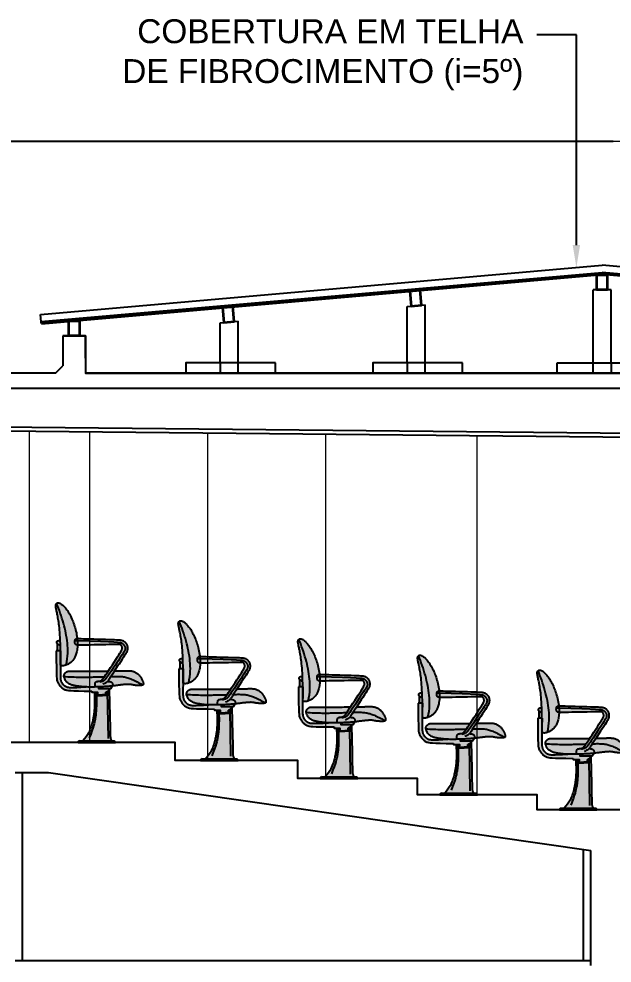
# Model space of a CAD drawing. Header units: metres. Extents: x 2440 to 5689, y 77 to 398.
# Drawn here: x 3381.27 to 3385.24, y 220.29 to 226.61 of the extents above; entities that cross this region are included whole.
import ezdxf
from ezdxf import colors
from ezdxf.entities.mleader import LeaderData, LeaderLine
from ezdxf.math import Vec2, Vec3

# ---------------------------------------------------------------- set-up
doc = ezdxf.new("R2010")
doc.units = ezdxf.units.M
doc.header["$LTSCALE"] = 7
doc.header["$MEASUREMENT"] = 0
doc.layers.add('ESQUADRIAS', color=3, linetype='Continuous', lineweight=35)
doc.layers.add('HACH', color=251, linetype='Continuous', lineweight=5)
for name, color, linetype in [('PENA 01', 1, 'Continuous'), ('PENA 03', 3, 'Continuous'), ('PENA 06', 6, 'Continuous'), ('TXT ESPECIFICAÇÕES', 7, 'Continuous')]:
    doc.layers.add(name, color=color, linetype=linetype)
doc.styles.get("Standard").update_dxf_attribs({"font": 'arial.ttf'})

# ---------------------------------------------------------------- blocks, each defined once
blk = doc.blocks.new('asfdf')
at = {"true_color": 0xffffff}
h = blk.add_hatch(color=7, dxfattribs=at)
h.dxf.hatch_style = 1
h.paths.add_polyline_path([(-0.244, 0.6813), (-0.248, 0.6808), (-0.2517, 0.6803), (-0.2545, 0.6799), (-0.2566, 0.6795), (-0.2584, 0.6791), (-0.26, 0.6787), (-0.2615, 0.6782), (-0.2627, 0.6777), (-0.2639, 0.6772), (-0.2648, 0.6766), (-0.2657, 0.6759), (-0.2665, 0.6752), (-0.2671, 0.6744), (-0.2677, 0.6736), (-0.2681, 0.6727), (-0.2685, 0.6717), (-0.2686, 0.6707), (-0.2687, 0.6696), (-0.2686, 0.6684), (-0.2683, 0.6672), (-0.2677, 0.666), (-0.2668, 0.6646), (-0.2654, 0.663), (-0.2632, 0.6612), (-0.26, 0.659), (-0.2557, 0.6564), (-0.2501, 0.6533), (-0.243, 0.6497), (-0.2432, 0.6586)], flags=17)
h.paths.add_polyline_path([(-0.243, 0.6497), (-0.2501, 0.6533), (-0.2557, 0.6564), (-0.26, 0.659), (-0.2632, 0.6612), (-0.264, 0.6619), (-0.264, 0.6137), (-0.2423, 0.6137), (-0.2426, 0.6307)], flags=17)
h.paths.add_polyline_path([(-0.1918, 0.8754), (-0.1963, 0.8823), (-0.2009, 0.8887), (-0.2054, 0.8948), (-0.21, 0.9004), (-0.2144, 0.9055), (-0.2188, 0.9102), (-0.223, 0.9144), (-0.2269, 0.9182), (-0.2306, 0.9215), (-0.2341, 0.9243), (-0.2372, 0.9267), (-0.2402, 0.9287), (-0.2429, 0.9303), (-0.2454, 0.9316), (-0.2478, 0.9326), (-0.25, 0.9334), (-0.2522, 0.9339), (-0.2542, 0.9343), (-0.2562, 0.9345), (-0.2581, 0.9346), (-0.2599, 0.9344), (-0.2616, 0.9342), (-0.2631, 0.9338), (-0.2646, 0.9333), (-0.2659, 0.9326), (-0.2671, 0.9318), (-0.2682, 0.9309), (-0.2691, 0.9299), (-0.27, 0.9288), (-0.2707, 0.9277), (-0.2714, 0.9265), (-0.272, 0.9254), (-0.2725, 0.9242), (-0.273, 0.923), (-0.2734, 0.9218), (-0.2738, 0.9205), (-0.2741, 0.9193), (-0.2743, 0.9181), (-0.2745, 0.9168), (-0.2745, 0.9154), (-0.2746, 0.914), (-0.2745, 0.9126), (-0.2743, 0.9109), (-0.2741, 0.909), (-0.2737, 0.9068), (-0.2732, 0.9042), (-0.2726, 0.901), (-0.2718, 0.8972), (-0.2708, 0.8927), (-0.2697, 0.8874), (-0.2685, 0.8814), (-0.2671, 0.8747), (-0.2656, 0.8673), (-0.264, 0.8595), (-0.2624, 0.8511), (-0.2608, 0.8422), (-0.2591, 0.833), (-0.2574, 0.8234), (-0.2558, 0.8134), (-0.2542, 0.8029), (-0.2527, 0.7917), (-0.2512, 0.7797), (-0.2498, 0.7668), (-0.2484, 0.7529), (-0.2472, 0.7379), (-0.246, 0.7216), (-0.2449, 0.7034), (-0.244, 0.6826), (-0.2432, 0.6586), (-0.2426, 0.6307), (-0.2421, 0.5981), (-0.2418, 0.5603), (-0.2418, 0.5171), (-0.2387, 0.5154), (-0.2357, 0.5146), (-0.2328, 0.5141), (-0.23, 0.5138), (-0.2273, 0.5137), (-0.2248, 0.5138), (-0.2224, 0.514), (-0.2201, 0.5143), (-0.2181, 0.5146), (-0.2162, 0.5149), (-0.2146, 0.5153), (-0.213, 0.5157), (-0.2117, 0.5161), (-0.2104, 0.5165), (-0.2093, 0.5169), (-0.2084, 0.5173), (-0.2076, 0.5178), (-0.2068, 0.5182), (-0.2061, 0.5187), (-0.2042, 0.5199), (-0.2023, 0.5205), (-0.2005, 0.5208), (-0.1993, 0.5211), (-0.1979, 0.5215), (-0.1962, 0.522), (-0.1943, 0.5227), (-0.1921, 0.5237), (-0.1896, 0.525), (-0.1867, 0.5267), (-0.1836, 0.5287), (-0.1803, 0.531), (-0.1769, 0.5336), (-0.1734, 0.5365), (-0.1699, 0.5396), (-0.1664, 0.5428), (-0.1631, 0.5463), (-0.1599, 0.5499), (-0.1569, 0.5537), (-0.154, 0.5577), (-0.1513, 0.562), (-0.1487, 0.5665), (-0.1462, 0.5715), (-0.1437, 0.5768), (-0.1414, 0.5825), (-0.1391, 0.5887), (-0.1369, 0.5954), (-0.1348, 0.6026), (-0.1329, 0.6102), (-0.1313, 0.6184), (-0.13, 0.627), (-0.1289, 0.6361), (-0.1283, 0.6458), (-0.1281, 0.6522), (-0.1308, 0.6998), (-0.1324, 0.7112), (-0.1343, 0.7226), (-0.1364, 0.7339), (-0.1389, 0.7451), (-0.1416, 0.756), (-0.1446, 0.7668), (-0.1477, 0.7773), (-0.1511, 0.7877), (-0.1546, 0.7977), (-0.1583, 0.8076), (-0.1621, 0.8171), (-0.1661, 0.8264), (-0.1702, 0.8354), (-0.1743, 0.8441), (-0.1786, 0.8525), (-0.1829, 0.8605), (-0.1873, 0.8682)])
h = blk.add_hatch(color=7, dxfattribs=at)
h.dxf.hatch_style = 1
h.paths.add_polyline_path([(0.1059, 0.3785), (0.1007, 0.378), (0.0928, 0.3772), (0.0848, 0.3764), (0.0767, 0.3758), (0.0685, 0.3752), (0.0601, 0.3746), (0.0515, 0.3741), (0.0426, 0.3737), (0.0333, 0.3732), (0.0237, 0.3728), (0.014, 0.3725), (0.0113, 0.3614), (0.0938, 0.361)])
h.paths.add_polyline_path([(0.0809, 0.3499), (0.0845, 0.3532), (0.0878, 0.3569), (0.0908, 0.361), (0.0113, 0.3614), (0.014, 0.3725), (0.0032, 0.3721), (-0.0074, 0.3719), (-0.0179, 0.3716), (-0.0284, 0.3715), (-0.0387, 0.3714), (-0.0485, 0.3714), (-0.0579, 0.3715), (-0.0667, 0.3717), (-0.0699, 0.3718), (-0.1056, 0.3702), (-0.1335, 0.3692), (-0.1547, 0.3687), (-0.1702, 0.3687), (-0.1812, 0.369), (-0.1887, 0.3697), (-0.1938, 0.3706), (-0.1976, 0.3716), (-0.201, 0.3728), (-0.2042, 0.374), (-0.2072, 0.3754), (-0.21, 0.3768), (-0.2126, 0.3784), (-0.2151, 0.38), (-0.2175, 0.3817), (-0.2198, 0.3836), (-0.222, 0.3855), (-0.224, 0.3875), (-0.226, 0.3896), (-0.2279, 0.3917), (-0.2297, 0.394), (-0.2314, 0.3963), (-0.233, 0.3987), (-0.2345, 0.4011), (-0.2358, 0.4036), (-0.2371, 0.4061), (-0.2382, 0.4088), (-0.2392, 0.4114), (-0.2401, 0.4142), (-0.2409, 0.4169), (-0.2416, 0.4198), (-0.2422, 0.4227), (-0.2426, 0.426), (-0.243, 0.4313), (-0.2432, 0.4406), (-0.2433, 0.4557), (-0.2433, 0.4786), (-0.2431, 0.5113), (-0.2428, 0.5557), (-0.2423, 0.6137), (-0.2705, 0.6137), (-0.2704, 0.5515), (-0.27, 0.5037), (-0.2693, 0.4684), (-0.2684, 0.4435), (-0.2673, 0.4268), (-0.2659, 0.4163), (-0.2643, 0.4099), (-0.2626, 0.4056), (-0.2606, 0.4016), (-0.2585, 0.3977), (-0.2561, 0.3937), (-0.2537, 0.3898), (-0.251, 0.386), (-0.2483, 0.3823), (-0.2454, 0.3787), (-0.2423, 0.3752), (-0.2392, 0.3719), (-0.2359, 0.3688), (-0.2325, 0.3659), (-0.2289, 0.3631), (-0.225, 0.3605), (-0.2209, 0.3581), (-0.2166, 0.3558), (-0.2119, 0.3537), (-0.2067, 0.3518), (-0.1997, 0.35), (-0.1893, 0.3485), (-0.1739, 0.3472), (-0.1522, 0.3461), (-0.1225, 0.3453), (-0.0834, 0.3448), (-0.0333, 0.3445), (-0.0333, 0.3361), (0.0051, 0.3361), (0.0051, 0.3346), (0.0048, 0.3192), (0.0381, 0.3192), (0.0619, 0.3192), (0.0619, 0.3376), (0.0656, 0.3396), (0.0694, 0.3419), (0.0733, 0.3443), (0.0772, 0.347)])
h.paths.add_polyline_path([(0.0656, 0.3396), (0.0619, 0.3376), (0.0619, 0.3192), (0.0655, 0.3155), (0.0381, 0.3155), (0.0012, 0.3155), (0.0048, 0.3192), (0.0051, 0.3346), (0.0051, 0.3361), (-0.0161, 0.3361), (-0.0161, 0.3349), (-0.0158, 0.3165), (-0.0155, 0.311), (-0.0152, 0.2979), (-0.0149, 0.2866), (-0.0147, 0.2767), (-0.0146, 0.2678), (-0.0146, 0.2593), (-0.0146, 0.2513), (-0.0148, 0.2437), (-0.015, 0.2365), (-0.0154, 0.2296), (-0.0158, 0.223), (-0.0163, 0.2166), (-0.0168, 0.2106), (-0.0174, 0.2047), (-0.018, 0.199), (-0.0187, 0.1934), (-0.0195, 0.1879), (-0.0203, 0.1824), (-0.0213, 0.1768), (-0.0222, 0.1712), (-0.0233, 0.1653), (-0.0244, 0.1593), (-0.0257, 0.1529), (-0.0271, 0.1463), (-0.0287, 0.1393), (-0.0305, 0.1318), (-0.0326, 0.1239), (-0.035, 0.1155), (-0.0377, 0.1065), (-0.0408, 0.0969), (-0.0445, 0.0866), (-0.0492, 0.0756), (-0.055, 0.0639), (-0.0622, 0.0514), (-0.0712, 0.0381), (-0.0821, 0.024), (-0.092, 0.0126), (0.1001, 0.0109), (0.0991, 0.0128), (0.0977, 0.0153), (0.0961, 0.0184), (0.0947, 0.0216), (0.0935, 0.0248), (0.0925, 0.0281), (0.0917, 0.0312), (0.0912, 0.0335), (0.0909, 0.0361), (0.0905, 0.0448), (0.0899, 0.0661), (0.089, 0.1062), (0.0877, 0.1715), (0.0858, 0.2682), (0.0841, 0.3529), (0.0809, 0.3499), (0.0772, 0.347), (0.0733, 0.3443), (0.0694, 0.3419)])
h.paths.add_polyline_path([(0.1234, 0.0051), (0.1223, 0.0065), (0.1211, 0.0079), (0.1196, 0.0094), (0.1179, 0.0108), (-0.1172, 0.0129), (-0.1196, 0.0107), (-0.1215, 0.0087), (-0.123, 0.0069), (-0.1241, 0.0052), (-0.1248, 0.0037), (-0.1252, 0.0024), (-0.1253, 0.0011), (-0.1252, 0), (0.1252, 0), (0.1252, 0.0012), (0.1248, 0.0024), (0.1242, 0.0038)])
h.paths.add_polyline_path([(0.0616, 0.4551), (0.0709, 0.4691), (0.0772, 0.4786), (0.0737, 0.4785), (0.0608, 0.4783), (0.0475, 0.4782), (0.034, 0.478), (0.0203, 0.4779), (0.0065, 0.4778), (-0.0073, 0.4778), (-0.0211, 0.4778), (-0.0347, 0.4778), (-0.0483, 0.4778), (-0.0616, 0.4778), (-0.0747, 0.4778), (-0.0874, 0.4778), (-0.0998, 0.4777), (-0.1116, 0.4777), (-0.1228, 0.4777), (-0.1333, 0.4777), (-0.1429, 0.4776), (-0.1516, 0.4776), (-0.1594, 0.4776), (-0.166, 0.4776), (-0.1716, 0.4776), (-0.1764, 0.4776), (-0.1804, 0.4775), (-0.1838, 0.4774), (-0.1868, 0.4772), (-0.1894, 0.4769), (-0.1918, 0.4765), (-0.194, 0.476), (-0.1962, 0.4754), (-0.1983, 0.4746), (-0.2004, 0.4736), (-0.2024, 0.4725), (-0.2044, 0.4712), (-0.2063, 0.4697), (-0.2083, 0.468), (-0.2103, 0.4661), (-0.2122, 0.464), (-0.214, 0.4615), (-0.2156, 0.4586), (-0.2171, 0.4553), (-0.2182, 0.4515), (-0.219, 0.4472), (-0.2193, 0.4423), (-0.206, 0.4415), (-0.1924, 0.4407), (-0.1786, 0.44), (-0.1649, 0.4394), (-0.1515, 0.4388), (-0.1384, 0.4384), (-0.126, 0.438), (-0.1143, 0.4377), (-0.1035, 0.4375), (-0.0935, 0.4374), (-0.0841, 0.4374), (-0.0751, 0.4375), (-0.0664, 0.4376), (-0.0578, 0.4378), (-0.049, 0.438), (-0.04, 0.4382), (-0.0307, 0.4384), (-0.0209, 0.4387), (-0.0108, 0.4389), (-0.0004, 0.4392), (0.0101, 0.4395), (0.0208, 0.4398), (0.0316, 0.4401), (0.0425, 0.4404), (0.0517, 0.4407), (0.0539, 0.4439)], flags=17)
h.paths.add_polyline_path([(0.0312, 0.4155), (0.0327, 0.4165), (0.0344, 0.418), (0.0365, 0.4203), (0.0393, 0.4236), (0.043, 0.4285), (0.0478, 0.4351), (0.0517, 0.4407), (0.0425, 0.4404), (0.0316, 0.4401), (0.0208, 0.4398), (0.0101, 0.4395), (-0.0004, 0.4392), (-0.0108, 0.4389), (-0.0209, 0.4387), (-0.0307, 0.4384), (-0.04, 0.4382), (-0.049, 0.438), (-0.0578, 0.4378), (-0.0664, 0.4376), (-0.0751, 0.4375), (-0.0841, 0.4374), (-0.0935, 0.4374), (-0.1035, 0.4375), (-0.1143, 0.4377), (-0.126, 0.438), (-0.1384, 0.4384), (-0.1515, 0.4388), (-0.1649, 0.4394), (-0.1786, 0.44), (-0.1924, 0.4407), (-0.206, 0.4415), (-0.2193, 0.4423), (-0.2169, 0.4338), (-0.2141, 0.4264), (-0.2112, 0.42), (-0.2081, 0.4146), (-0.2048, 0.4098), (-0.2013, 0.4058), (-0.1978, 0.4023), (-0.1941, 0.3992), (-0.1904, 0.3964), (-0.1866, 0.3939), (-0.1827, 0.3917), (-0.1786, 0.3896), (-0.1744, 0.3878), (-0.17, 0.3862), (-0.1655, 0.3847), (-0.1607, 0.3834), (-0.1557, 0.3821), (-0.1505, 0.381), (-0.145, 0.3799), (-0.1394, 0.3789), (-0.1337, 0.378), (-0.1278, 0.3771), (-0.1218, 0.3763), (-0.1157, 0.3755), (-0.1095, 0.3748), (-0.1031, 0.3741), (-0.0966, 0.3735), (-0.0897, 0.3729), (-0.0825, 0.3724), (-0.0748, 0.372), (-0.0667, 0.3717), (-0.0579, 0.3715), (-0.0485, 0.3714), (-0.0387, 0.3714), (-0.0284, 0.3715), (-0.0179, 0.3716), (-0.0116, 0.3718), (-0.0116, 0.3789), (-0.0116, 0.3846), (-0.0114, 0.3892), (-0.0111, 0.3929), (-0.0106, 0.3969), (-0.0096, 0.4001), (-0.0081, 0.4032), (-0.0059, 0.4055), (-0.0036, 0.4069), (-0.0015, 0.4077), (0.0008, 0.4084), (0.0034, 0.4089), (0.0061, 0.4093), (0.0083, 0.4096), (0.0098, 0.4098), (0.0113, 0.4099), (0.0128, 0.4101), (0.0143, 0.4103), (0.0159, 0.4105), (0.0174, 0.4108), (0.0189, 0.411), (0.0205, 0.4114), (0.022, 0.4117), (0.0236, 0.4122), (0.0251, 0.4127), (0.0267, 0.4133), (0.0282, 0.4139), (0.0297, 0.4147)], flags=17)
h.paths.add_polyline_path([(0.2744, 0.4594), (0.271, 0.4622), (0.2675, 0.4649), (0.2639, 0.4673), (0.2602, 0.4695), (0.2565, 0.4715), (0.2527, 0.4733), (0.2488, 0.4749), (0.2448, 0.4763), (0.2407, 0.4775), (0.2365, 0.4785), (0.2322, 0.4793), (0.2276, 0.48), (0.2229, 0.4804), (0.2181, 0.4807), (0.213, 0.4809), (0.2078, 0.4809), (0.2026, 0.4809), (0.1972, 0.4808), (0.1918, 0.4806), (0.1865, 0.4805), (0.1811, 0.4803), (0.1758, 0.4802), (0.1704, 0.4801), (0.1648, 0.48), (0.1589, 0.4799), (0.1525, 0.4798), (0.1455, 0.4797), (0.1378, 0.4796), (0.1292, 0.4795), (0.1196, 0.4793), (0.1188, 0.4793), (0.1147, 0.473), (0.1045, 0.4574), (0.0944, 0.4421), (0.1053, 0.4424), (0.1149, 0.4426), (0.1241, 0.4427), (0.1328, 0.4427), (0.1412, 0.4426), (0.1492, 0.4424), (0.1569, 0.4421), (0.1644, 0.4415), (0.1717, 0.4408), (0.1788, 0.4398), (0.1858, 0.4386), (0.1928, 0.4371), (0.1998, 0.4354), (0.2069, 0.4334), (0.214, 0.431), (0.2213, 0.4284), (0.2288, 0.4256), (0.2364, 0.4224), (0.2444, 0.4189), (0.2527, 0.4151), (0.2611, 0.411), (0.2696, 0.4068), (0.278, 0.4024), (0.2862, 0.398), (0.2941, 0.3935), (0.3015, 0.389), (0.3083, 0.3847), (0.3091, 0.3853), (0.3099, 0.386), (0.3104, 0.3867), (0.3109, 0.3875), (0.3112, 0.3883), (0.3115, 0.3892), (0.3116, 0.3902), (0.3117, 0.3913), (0.3117, 0.3925), (0.3117, 0.3938), (0.3116, 0.3953), (0.3114, 0.3967), (0.3112, 0.3983), (0.3109, 0.4), (0.3105, 0.4017), (0.31, 0.4035), (0.3094, 0.4054), (0.3088, 0.4074), (0.308, 0.4095), (0.3071, 0.4117), (0.306, 0.414), (0.3048, 0.4165), (0.3035, 0.4193), (0.302, 0.4222), (0.3003, 0.4254), (0.2984, 0.4287), (0.2964, 0.4322), (0.2942, 0.4358), (0.2918, 0.4394), (0.2893, 0.443), (0.2866, 0.4466), (0.2837, 0.45), (0.2807, 0.4533), (0.2776, 0.4565)])
h.paths.add_polyline_path([(0.2364, 0.4224), (0.2288, 0.4256), (0.2213, 0.4284), (0.214, 0.431), (0.2069, 0.4334), (0.1998, 0.4354), (0.1928, 0.4371), (0.1858, 0.4386), (0.1788, 0.4398), (0.1717, 0.4408), (0.1644, 0.4415), (0.1569, 0.4421), (0.1492, 0.4424), (0.1412, 0.4426), (0.1328, 0.4427), (0.1241, 0.4427), (0.1149, 0.4426), (0.1053, 0.4424), (0.0954, 0.4421), (0.0944, 0.4421), (0.0885, 0.4331), (0.0829, 0.4247), (0.0787, 0.4184), (0.0756, 0.4139), (0.0727, 0.4099), (0.0793, 0.4094), (0.0848, 0.4087), (0.0891, 0.4078), (0.0926, 0.4068), (0.0954, 0.4057), (0.0976, 0.4045), (0.0993, 0.4031), (0.1015, 0.4008), (0.1033, 0.3981), (0.1044, 0.3959), (0.1054, 0.3935), (0.1063, 0.3906), (0.1071, 0.3872), (0.1079, 0.3833), (0.1085, 0.3788), (0.1085, 0.3788), (0.1163, 0.3797), (0.1238, 0.3806), (0.131, 0.3815), (0.138, 0.3824), (0.1446, 0.3833), (0.1508, 0.384), (0.1565, 0.3847), (0.1618, 0.3854), (0.1667, 0.386), (0.1713, 0.3865), (0.1757, 0.3869), (0.1799, 0.3873), (0.1839, 0.3877), (0.1878, 0.388), (0.1916, 0.3883), (0.1954, 0.3886), (0.1991, 0.3888), (0.2027, 0.389), (0.2061, 0.3891), (0.2094, 0.3892), (0.2125, 0.3892), (0.2155, 0.3891), (0.2182, 0.389), (0.2208, 0.3888), (0.2232, 0.3886), (0.2254, 0.3883), (0.2276, 0.388), (0.2296, 0.3876), (0.2317, 0.3873), (0.2337, 0.3868), (0.2377, 0.386), (0.2399, 0.3855), (0.2423, 0.3851), (0.2449, 0.3846), (0.2478, 0.3841), (0.2511, 0.3837), (0.2548, 0.3833), (0.259, 0.3828), (0.2635, 0.3824), (0.2683, 0.3821), (0.2732, 0.3818), (0.278, 0.3815), (0.2827, 0.3814), (0.2872, 0.3813), (0.2912, 0.3813), (0.2947, 0.3815), (0.2978, 0.3817), (0.3003, 0.3821), (0.3025, 0.3825), (0.3044, 0.383), (0.3059, 0.3835), (0.3072, 0.3841), (0.3083, 0.3847), (0.3015, 0.389), (0.2941, 0.3935), (0.2862, 0.398), (0.278, 0.4024), (0.2696, 0.4068), (0.2611, 0.411), (0.2527, 0.4151), (0.2444, 0.4189)])
h.paths.add_polyline_path([(0.1819, 0.6781), (0.18, 0.6793), (0.1782, 0.6804), (0.1764, 0.6814), (0.1745, 0.6823), (0.1726, 0.683), (0.1706, 0.6837), (0.1686, 0.6844), (0.1664, 0.6849), (0.164, 0.6855), (0.1609, 0.686), (0.1568, 0.6864), (0.151, 0.6869), (0.1432, 0.6874), (0.1329, 0.688), (0.1195, 0.6885), (0.1026, 0.6892), (0.082, 0.6899), (0.0584, 0.6907), (0.0329, 0.6915), (0.0065, 0.6923), (-0.0198, 0.693), (-0.045, 0.6937), (-0.0679, 0.6943), (-0.0877, 0.6948), (-0.1035, 0.6951), (-0.1155, 0.6953), (-0.1244, 0.6953), (-0.1306, 0.6952), (-0.1347, 0.695), (-0.1372, 0.6946), (-0.1386, 0.6942), (-0.1395, 0.6937), (-0.1402, 0.693), (-0.1409, 0.6923), (-0.1416, 0.6916), (-0.1423, 0.6907), (-0.1429, 0.6898), (-0.1435, 0.6887), (-0.144, 0.6877), (-0.1445, 0.6865), (-0.1449, 0.6853), (-0.1453, 0.6841), (-0.1456, 0.6828), (-0.1459, 0.6814), (-0.1461, 0.68), (-0.1463, 0.6786), (-0.1464, 0.6771), (-0.1465, 0.6756), (-0.1466, 0.6741), (-0.1466, 0.6725), (-0.1465, 0.6709), (-0.1464, 0.6694), (-0.1462, 0.6679), (-0.146, 0.6663), (-0.1457, 0.6649), (-0.1452, 0.6635), (-0.1447, 0.6621), (-0.1441, 0.6609), (-0.1434, 0.6597), (-0.1426, 0.6585), (-0.1418, 0.6575), (-0.1409, 0.6565), (-0.14, 0.6556), (-0.1391, 0.6547), (-0.138, 0.654), (-0.1363, 0.6533), (-0.1336, 0.6527), (-0.1293, 0.6523), (-0.1229, 0.6519), (-0.1138, 0.6517), (-0.1016, 0.6517), (-0.0856, 0.6518), (-0.0657, 0.652), (-0.0427, 0.6524), (-0.0175, 0.6529), (0.0088, 0.6534), (0.035, 0.6539), (0.0603, 0.6544), (0.0835, 0.6549), (0.1035, 0.6553), (0.1197, 0.6556), (0.1322, 0.6557), (0.1416, 0.6557), (0.1483, 0.6556), (0.1549, 0.6553), (0.1585, 0.6543), (0.1612, 0.6527), (0.1635, 0.6507), (0.1656, 0.6482), (0.1674, 0.6451), (0.1688, 0.6417), (0.1699, 0.6378), (0.1705, 0.6339), (0.1708, 0.6299), (0.1704, 0.6262), (0.1689, 0.6224), (0.167, 0.6186), (0.1642, 0.6135), (0.1601, 0.6066), (0.1545, 0.5977), (0.1474, 0.5863), (0.1384, 0.5724), (0.128, 0.5563), (0.1167, 0.5388), (0.1049, 0.5207), (0.093, 0.5025), (0.0815, 0.4851), (0.0709, 0.4691), (0.0616, 0.4551), (0.0539, 0.4439), (0.0478, 0.4351), (0.043, 0.4285), (0.0393, 0.4236), (0.0354, 0.4188), (0.0321, 0.4161), (0.029, 0.4143), (0.0259, 0.4129), (0.0229, 0.4119), (0.0198, 0.4112), (0.0167, 0.4106), (0.0137, 0.4102), (0.0113, 0.4099), (0.0098, 0.4098), (0.0083, 0.4096), (0.0069, 0.4094), (0.0055, 0.4092), (0.0041, 0.409), (0.0028, 0.4088), (0.0015, 0.4085), (0.0003, 0.4082), (-0.0009, 0.4079), (-0.002, 0.4075), (-0.0031, 0.4071), (-0.0041, 0.4066), (-0.005, 0.4061), (-0.0058, 0.4055), (-0.0066, 0.4048), (-0.0074, 0.404), (-0.0081, 0.4031), (-0.0087, 0.402), (-0.0093, 0.4009), (-0.0098, 0.3995), (-0.0103, 0.3978), (-0.0108, 0.3957), (-0.0111, 0.3929), (-0.0114, 0.3892), (-0.0116, 0.3846), (-0.0116, 0.3789), (-0.0116, 0.3718), (-0.0074, 0.3719), (0.0032, 0.3721), (0.0136, 0.3725), (0.0237, 0.3728), (0.0333, 0.3732), (0.0426, 0.3737), (0.0515, 0.3741), (0.0601, 0.3746), (0.0685, 0.3752), (0.0767, 0.3758), (0.0848, 0.3764), (0.0928, 0.3772), (0.1007, 0.378), (0.1085, 0.3788), (0.1079, 0.3833), (0.1071, 0.3872), (0.1063, 0.3906), (0.1054, 0.3935), (0.1044, 0.3959), (0.1033, 0.3981), (0.1021, 0.3999), (0.1008, 0.4016), (0.0993, 0.4031), (0.0976, 0.4045), (0.0954, 0.4057), (0.0926, 0.4068), (0.0891, 0.4078), (0.0848, 0.4087), (0.0793, 0.4094), (0.0727, 0.4099), (0.071, 0.4078), (0.0685, 0.4051), (0.068, 0.4047), (0.0692, 0.4059), (0.0704, 0.4071), (0.0716, 0.4086), (0.0733, 0.4107), (0.0756, 0.4139), (0.0787, 0.4184), (0.0829, 0.4247), (0.0885, 0.4331), (0.0956, 0.4439), (0.1045, 0.4574), (0.1147, 0.473), (0.1258, 0.49), (0.1374, 0.5077), (0.1489, 0.5254), (0.16, 0.5425), (0.1702, 0.5582), (0.179, 0.5718), (0.186, 0.5828), (0.1914, 0.5914), (0.1955, 0.5979), (0.1984, 0.6029), (0.2004, 0.6066), (0.2017, 0.6094), (0.2025, 0.6117), (0.2031, 0.6139), (0.2037, 0.6163), (0.2042, 0.6189), (0.2047, 0.6217), (0.2052, 0.6247), (0.2054, 0.6279), (0.2056, 0.6311), (0.2056, 0.6344), (0.2054, 0.6378), (0.2049, 0.6411), (0.2043, 0.6445), (0.2034, 0.6478), (0.2024, 0.6511), (0.2012, 0.6542), (0.1998, 0.6572), (0.1984, 0.6601), (0.1968, 0.6628), (0.1951, 0.6654), (0.1933, 0.6677), (0.1914, 0.6698), (0.1895, 0.6718), (0.1876, 0.6736), (0.1857, 0.6753), (0.1838, 0.6768)])
for p, q in [((0.0012, 0.3155), (0.0048, 0.3192)), ((0.0051, 0.3346), (0.0048, 0.3192)), ((0.0048, 0.3192), (0.0381, 0.3192)), ((0.0619, 0.3192), (0.0381, 0.3192)), ((0.0619, 0.3192), (0.0619, 0.3376)), ((0.0655, 0.3155), (0.0619, 0.3192)), ((0.0012, 0.3155), (0.0381, 0.3155)), ((0.0655, 0.3155), (0.0381, 0.3155))]:
    blk.add_line(p, q)
blk.add_lwpolyline([(-0.1281, 0.6522), (-0.1283, 0.6458), (-0.1289, 0.6361), (-0.13, 0.627), (-0.1313, 0.6184), (-0.1329, 0.6102), (-0.1348, 0.6026), (-0.1369, 0.5954), (-0.1391, 0.5887), (-0.1414, 0.5825), (-0.1437, 0.5768), (-0.1462, 0.5715), (-0.1487, 0.5665), (-0.1513, 0.562), (-0.154, 0.5577), (-0.1569, 0.5537), (-0.1599, 0.5499), (-0.1631, 0.5463), (-0.1664, 0.5428), (-0.1699, 0.5396), (-0.1734, 0.5365), (-0.1769, 0.5336), (-0.1803, 0.531), (-0.1836, 0.5287), (-0.1867, 0.5267), (-0.1896, 0.525), (-0.1921, 0.5237), (-0.1943, 0.5227), (-0.1962, 0.522), (-0.1979, 0.5215), (-0.1993, 0.5211), (-0.2005, 0.5208), (-0.2016, 0.5206), (-0.2026, 0.5204), (-0.2034, 0.5202), (-0.2041, 0.5198), (-0.2048, 0.5195), (-0.2055, 0.5191), (-0.2061, 0.5187), (-0.2068, 0.5182), (-0.2076, 0.5178), (-0.2084, 0.5173), (-0.2093, 0.5169), (-0.2104, 0.5165), (-0.2117, 0.5161), (-0.213, 0.5157), (-0.2146, 0.5153), (-0.2162, 0.5149), (-0.2181, 0.5146), (-0.2201, 0.5143), (-0.2224, 0.514), (-0.2248, 0.5138), (-0.2273, 0.5137), (-0.23, 0.5138), (-0.2328, 0.5141), (-0.2357, 0.5146), (-0.2387, 0.5154), (-0.2418, 0.5171), (-0.2418, 0.5603), (-0.2421, 0.5981), (-0.2426, 0.6307), (-0.2432, 0.6586), (-0.244, 0.6826), (-0.2449, 0.7034), (-0.246, 0.7216), (-0.2472, 0.7379), (-0.2484, 0.7529), (-0.2498, 0.7668), (-0.2512, 0.7797), (-0.2527, 0.7917), (-0.2542, 0.8029), (-0.2558, 0.8134), (-0.2574, 0.8234), (-0.2591, 0.833), (-0.2608, 0.8422), (-0.2624, 0.8511), (-0.264, 0.8595), (-0.2656, 0.8673), (-0.2671, 0.8747), (-0.2685, 0.8814), (-0.2697, 0.8874), (-0.2708, 0.8927), (-0.2718, 0.8972), (-0.2726, 0.901), (-0.2732, 0.9042), (-0.2737, 0.9068), (-0.2741, 0.909), (-0.2743, 0.9109), (-0.2745, 0.9126), (-0.2746, 0.914), (-0.2745, 0.9154), (-0.2745, 0.9168), (-0.2743, 0.9181), (-0.2741, 0.9193), (-0.2738, 0.9205), (-0.2734, 0.9218), (-0.273, 0.923), (-0.2725, 0.9242), (-0.272, 0.9254), (-0.2714, 0.9265), (-0.2707, 0.9277), (-0.27, 0.9288), (-0.2691, 0.9299), (-0.2682, 0.9309), (-0.2671, 0.9318), (-0.2659, 0.9326), (-0.2646, 0.9333), (-0.2631, 0.9338), (-0.2616, 0.9342), (-0.2599, 0.9344), (-0.2581, 0.9346), (-0.2562, 0.9345), (-0.2542, 0.9343), (-0.2522, 0.9339), (-0.25, 0.9334), (-0.2478, 0.9326), (-0.2454, 0.9316), (-0.2429, 0.9303), (-0.2402, 0.9287), (-0.2372, 0.9267), (-0.2341, 0.9243), (-0.2306, 0.9215), (-0.2269, 0.9182), (-0.223, 0.9144), (-0.2188, 0.9102), (-0.2144, 0.9055), (-0.21, 0.9004), (-0.2054, 0.8948), (-0.2009, 0.8887), (-0.1963, 0.8823), (-0.1918, 0.8754), (-0.1873, 0.8682), (-0.1829, 0.8605), (-0.1786, 0.8525), (-0.1743, 0.8441), (-0.1702, 0.8354), (-0.1661, 0.8264), (-0.1621, 0.8171), (-0.1583, 0.8076), (-0.1546, 0.7977), (-0.1511, 0.7877), (-0.1477, 0.7773), (-0.1446, 0.7668), (-0.1416, 0.756), (-0.1389, 0.7451), (-0.1364, 0.7339), (-0.1343, 0.7226), (-0.1324, 0.7112), (-0.1308, 0.6998)], close=True)
for points in [[(-0.2051, 0.5193), (-0.2009, 0.5399), (-0.1978, 0.5597), (-0.1956, 0.5787), (-0.1944, 0.597), (-0.194, 0.6148), (-0.1943, 0.6321), (-0.1952, 0.6491), (-0.1966, 0.6658), (-0.1985, 0.6824), (-0.2008, 0.6989), (-0.2035, 0.7153), (-0.2065, 0.7317), (-0.21, 0.7482), (-0.2138, 0.7647), (-0.218, 0.7814), (-0.2225, 0.7982), (-0.2273, 0.8153), (-0.2325, 0.8324), (-0.2379, 0.8495), (-0.2436, 0.8664), (-0.2496, 0.8831), (-0.2558, 0.8994), (-0.2622, 0.9152), (-0.2687, 0.9303)], [(-0.0116, 0.3718), (-0.0116, 0.3789), (-0.0116, 0.3846), (-0.0114, 0.3892), (-0.0111, 0.3929), (-0.0108, 0.3957), (-0.0103, 0.3978), (-0.0098, 0.3995), (-0.0093, 0.4009), (-0.0087, 0.402), (-0.0081, 0.4031), (-0.0074, 0.404), (-0.0066, 0.4048), (-0.0058, 0.4055), (-0.005, 0.4061), (-0.0041, 0.4066), (-0.0031, 0.4071), (-0.002, 0.4075), (-0.0009, 0.4079), (0.0003, 0.4082), (0.0015, 0.4085), (0.0028, 0.4088), (0.0041, 0.409), (0.0055, 0.4092), (0.0069, 0.4094), (0.0083, 0.4096), (0.0098, 0.4098), (0.0113, 0.4099), (0.0128, 0.4101), (0.0143, 0.4103), (0.0159, 0.4105), (0.0174, 0.4108), (0.0189, 0.411), (0.0205, 0.4114), (0.022, 0.4117), (0.0236, 0.4122), (0.0251, 0.4127), (0.0267, 0.4133), (0.0282, 0.4139), (0.0297, 0.4147), (0.0312, 0.4155), (0.0327, 0.4165), (0.0344, 0.418), (0.0365, 0.4203), (0.0393, 0.4236), (0.043, 0.4285), (0.0478, 0.4351), (0.0539, 0.4439), (0.0616, 0.4551), (0.0709, 0.4691), (0.0815, 0.4851), (0.093, 0.5025), (0.1049, 0.5207), (0.1167, 0.5388), (0.128, 0.5563), (0.1384, 0.5724), (0.1474, 0.5863), (0.1545, 0.5977), (0.1601, 0.6066), (0.1642, 0.6135), (0.167, 0.6186), (0.1689, 0.6224), (0.17, 0.6251), (0.1705, 0.6273), (0.1707, 0.6291), (0.1707, 0.631), (0.1706, 0.6329), (0.1704, 0.6349), (0.17, 0.6368), (0.1696, 0.6388), (0.1691, 0.6407), (0.1684, 0.6425), (0.1677, 0.6443), (0.1669, 0.6459), (0.166, 0.6474), (0.1651, 0.6488), (0.164, 0.6501), (0.1629, 0.6512), (0.1618, 0.6522), (0.1606, 0.6531), (0.1593, 0.6539), (0.1579, 0.6545), (0.156, 0.655), (0.1529, 0.6554), (0.1483, 0.6556), (0.1416, 0.6557), (0.1322, 0.6557), (0.1197, 0.6556), (0.1035, 0.6553), (0.0835, 0.6549), (0.0603, 0.6544), (0.035, 0.6539), (0.0088, 0.6534), (-0.0175, 0.6529), (-0.0427, 0.6524), (-0.0657, 0.652), (-0.0856, 0.6518), (-0.1016, 0.6517), (-0.1138, 0.6517), (-0.1229, 0.6519), (-0.1293, 0.6523), (-0.1336, 0.6527), (-0.1363, 0.6533), (-0.138, 0.654), (-0.1391, 0.6547), (-0.14, 0.6556), (-0.1409, 0.6565), (-0.1418, 0.6575), (-0.1426, 0.6585), (-0.1434, 0.6597), (-0.1441, 0.6609), (-0.1447, 0.6621), (-0.1452, 0.6635), (-0.1457, 0.6649), (-0.146, 0.6663), (-0.1462, 0.6679), (-0.1464, 0.6694), (-0.1465, 0.6709), (-0.1466, 0.6725), (-0.1466, 0.6741), (-0.1465, 0.6756), (-0.1464, 0.6771), (-0.1463, 0.6786), (-0.1461, 0.68), (-0.1459, 0.6814), (-0.1456, 0.6828), (-0.1453, 0.6841), (-0.1449, 0.6853), (-0.1445, 0.6865), (-0.144, 0.6877), (-0.1435, 0.6887), (-0.1429, 0.6898), (-0.1423, 0.6907), (-0.1416, 0.6916), (-0.1409, 0.6923), (-0.1402, 0.693), (-0.1395, 0.6937), (-0.1386, 0.6942), (-0.1372, 0.6946), (-0.1347, 0.695), (-0.1306, 0.6952), (-0.1244, 0.6953), (-0.1155, 0.6953), (-0.1035, 0.6951), (-0.0877, 0.6948), (-0.0679, 0.6943), (-0.045, 0.6937), (-0.0198, 0.693), (0.0065, 0.6923), (0.0329, 0.6915), (0.0584, 0.6907), (0.082, 0.6899), (0.1026, 0.6892), (0.1195, 0.6885), (0.1329, 0.688), (0.1432, 0.6874), (0.151, 0.6869), (0.1568, 0.6864), (0.1609, 0.686), (0.164, 0.6855), (0.1664, 0.6849), (0.1686, 0.6844), (0.1706, 0.6837), (0.1726, 0.683), (0.1745, 0.6823), (0.1764, 0.6814), (0.1782, 0.6804), (0.18, 0.6793), (0.1819, 0.6781), (0.1838, 0.6768), (0.1857, 0.6753), (0.1876, 0.6736), (0.1895, 0.6718), (0.1914, 0.6698), (0.1933, 0.6677), (0.1951, 0.6654), (0.1968, 0.6628), (0.1984, 0.6601), (0.1998, 0.6572), (0.2012, 0.6542), (0.2024, 0.6511), (0.2034, 0.6478), (0.2043, 0.6445), (0.2049, 0.6411), (0.2054, 0.6378), (0.2056, 0.6344), (0.2056, 0.6311), (0.2054, 0.6279), (0.2052, 0.6247), (0.2047, 0.6217), (0.2042, 0.6189), (0.2037, 0.6163), (0.2031, 0.6139), (0.2025, 0.6117), (0.2017, 0.6094), (0.2004, 0.6066), (0.1984, 0.6029), (0.1955, 0.5979), (0.1914, 0.5914), (0.186, 0.5828), (0.179, 0.5718), (0.1702, 0.5582), (0.16, 0.5425), (0.1489, 0.5254), (0.1374, 0.5077), (0.1258, 0.49), (0.1147, 0.473), (0.1045, 0.4574), (0.0956, 0.4439), (0.0885, 0.4331), (0.0829, 0.4247), (0.0787, 0.4184), (0.0756, 0.4139), (0.0733, 0.4107), (0.0716, 0.4086), (0.0704, 0.4071), (0.0692, 0.4059), (0.068, 0.4047), (0.0664, 0.4034), (0.0644, 0.4019), (0.0617, 0.4002), (0.0582, 0.3983), (0.0536, 0.396), (0.0478, 0.3934), (0.0406, 0.3904)], [(-0.244, 0.6813), (-0.248, 0.6808), (-0.2517, 0.6803), (-0.2545, 0.6799), (-0.2566, 0.6795), (-0.2584, 0.6791), (-0.26, 0.6787), (-0.2615, 0.6782), (-0.2627, 0.6777), (-0.2639, 0.6772), (-0.2648, 0.6766), (-0.2657, 0.6759), (-0.2665, 0.6752), (-0.2671, 0.6744), (-0.2677, 0.6736), (-0.2681, 0.6727), (-0.2685, 0.6717), (-0.2686, 0.6707), (-0.2687, 0.6696), (-0.2686, 0.6684), (-0.2683, 0.6672), (-0.2677, 0.666), (-0.2668, 0.6646), (-0.2654, 0.663), (-0.2632, 0.6612), (-0.26, 0.659), (-0.2557, 0.6564), (-0.2501, 0.6533), (-0.243, 0.6497)], [(-0.264, 0.6619), (-0.264, 0.6137)], [(-0.1456, 0.6828), (-0.049, 0.6798), (0.0244, 0.6773), (0.078, 0.6752), (0.1151, 0.6734), (0.1388, 0.6718), (0.1525, 0.6704), (0.1594, 0.6692), (0.1628, 0.6679), (0.1654, 0.6667), (0.1678, 0.6655), (0.17, 0.6641), (0.172, 0.6628), (0.1739, 0.6613), (0.1757, 0.6597), (0.1774, 0.658), (0.179, 0.6562), (0.1806, 0.6542), (0.1822, 0.6521), (0.1836, 0.6499), (0.185, 0.6475), (0.1862, 0.6452), (0.1873, 0.6427), (0.1883, 0.6403), (0.189, 0.6379), (0.1895, 0.6355), (0.1898, 0.6331), (0.19, 0.6308), (0.19, 0.6286), (0.1898, 0.6264), (0.1895, 0.6243), (0.1892, 0.6223), (0.1887, 0.6204), (0.1882, 0.6185), (0.1873, 0.6164), (0.186, 0.6137), (0.1839, 0.61), (0.1809, 0.6049), (0.1767, 0.5983), (0.1712, 0.5896), (0.164, 0.5786), (0.1552, 0.565), (0.1449, 0.5494), (0.1337, 0.5324), (0.1221, 0.5148), (0.1104, 0.4973), (0.0991, 0.4804), (0.0886, 0.465), (0.0794, 0.4516), (0.0719, 0.4409), (0.0659, 0.4326), (0.0611, 0.4264), (0.0574, 0.4219), (0.0545, 0.4188), (0.0521, 0.4167), (0.05, 0.4153), (0.048, 0.4141), (0.0458, 0.413), (0.0434, 0.4118), (0.0408, 0.4107), (0.0377, 0.4095), (0.0343, 0.4083), (0.0305, 0.4072), (0.0261, 0.4061), (0.0211, 0.4051)], [(-0.2423, 0.6137), (-0.2705, 0.6137)], [(-0.2705, 0.6137), (-0.2704, 0.5515), (-0.27, 0.5037), (-0.2693, 0.4684), (-0.2684, 0.4435), (-0.2673, 0.4268), (-0.2659, 0.4163), (-0.2643, 0.4099), (-0.2626, 0.4056), (-0.2606, 0.4016), (-0.2585, 0.3977), (-0.2561, 0.3937), (-0.2537, 0.3898), (-0.251, 0.386), (-0.2483, 0.3823), (-0.2454, 0.3787), (-0.2423, 0.3752), (-0.2392, 0.3719), (-0.2359, 0.3688), (-0.2325, 0.3659), (-0.2289, 0.3631), (-0.225, 0.3605), (-0.2209, 0.3581), (-0.2166, 0.3558), (-0.2119, 0.3537), (-0.2067, 0.3518), (-0.1997, 0.35), (-0.1893, 0.3485), (-0.1739, 0.3472), (-0.1522, 0.3461), (-0.1225, 0.3453), (-0.0834, 0.3448), (-0.0333, 0.3445)], [(-0.2423, 0.6137), (-0.2428, 0.5557), (-0.2431, 0.5113), (-0.2433, 0.4786), (-0.2433, 0.4557), (-0.2432, 0.4406), (-0.243, 0.4313), (-0.2426, 0.426), (-0.2422, 0.4227), (-0.2416, 0.4198), (-0.2409, 0.4169), (-0.2401, 0.4142), (-0.2392, 0.4114), (-0.2382, 0.4088), (-0.2371, 0.4061), (-0.2358, 0.4036), (-0.2345, 0.4011), (-0.233, 0.3987), (-0.2314, 0.3963), (-0.2297, 0.394), (-0.2279, 0.3917), (-0.226, 0.3896), (-0.224, 0.3875), (-0.222, 0.3855), (-0.2198, 0.3836), (-0.2175, 0.3817), (-0.2151, 0.38), (-0.2126, 0.3784), (-0.21, 0.3768), (-0.2072, 0.3754), (-0.2042, 0.374), (-0.201, 0.3728), (-0.1976, 0.3716), (-0.1938, 0.3706), (-0.1887, 0.3697), (-0.1812, 0.369), (-0.1702, 0.3687), (-0.1547, 0.3687), (-0.1335, 0.3692), (-0.1056, 0.3702), (-0.0699, 0.3718)], [(0.1188, 0.4793), (0.1196, 0.4793), (0.1292, 0.4795), (0.1378, 0.4796), (0.1455, 0.4797), (0.1525, 0.4798), (0.1589, 0.4799), (0.1648, 0.48), (0.1704, 0.4801), (0.1758, 0.4802), (0.1811, 0.4803), (0.1865, 0.4805), (0.1918, 0.4806), (0.1972, 0.4808), (0.2026, 0.4809), (0.2078, 0.4809), (0.213, 0.4809), (0.2181, 0.4807), (0.2229, 0.4804), (0.2276, 0.48), (0.2322, 0.4793), (0.2365, 0.4785), (0.2407, 0.4775), (0.2448, 0.4763), (0.2488, 0.4749), (0.2527, 0.4733), (0.2565, 0.4715), (0.2602, 0.4695), (0.2639, 0.4673), (0.2675, 0.4649), (0.271, 0.4622), (0.2744, 0.4594), (0.2776, 0.4565), (0.2807, 0.4533), (0.2837, 0.45), (0.2866, 0.4466), (0.2893, 0.443), (0.2918, 0.4394), (0.2942, 0.4358), (0.2964, 0.4322), (0.2984, 0.4287), (0.3003, 0.4254), (0.302, 0.4222), (0.3035, 0.4193), (0.3048, 0.4165), (0.306, 0.414), (0.3071, 0.4117), (0.308, 0.4095), (0.3088, 0.4074), (0.3094, 0.4054), (0.31, 0.4035), (0.3105, 0.4017), (0.3109, 0.4), (0.3112, 0.3983), (0.3114, 0.3967), (0.3116, 0.3953), (0.3117, 0.3938), (0.3117, 0.3925), (0.3117, 0.3913), (0.3116, 0.3902), (0.3115, 0.3892), (0.3112, 0.3883), (0.3109, 0.3875), (0.3104, 0.3867), (0.3099, 0.386), (0.3091, 0.3853), (0.3083, 0.3847), (0.3072, 0.3841), (0.3059, 0.3835), (0.3044, 0.383), (0.3025, 0.3825), (0.3003, 0.3821), (0.2978, 0.3817), (0.2947, 0.3815), (0.2912, 0.3813), (0.2872, 0.3813), (0.2827, 0.3814), (0.278, 0.3815), (0.2732, 0.3818), (0.2683, 0.3821), (0.2635, 0.3824), (0.259, 0.3828), (0.2548, 0.3833), (0.2511, 0.3837), (0.2478, 0.3841), (0.2449, 0.3846), (0.2423, 0.3851), (0.2399, 0.3855), (0.2377, 0.386), (0.2357, 0.3864), (0.2337, 0.3868), (0.2317, 0.3873), (0.2296, 0.3876), (0.2276, 0.388), (0.2254, 0.3883), (0.2232, 0.3886), (0.2208, 0.3888), (0.2182, 0.389), (0.2155, 0.3891), (0.2125, 0.3892), (0.2094, 0.3892), (0.2061, 0.3891), (0.2027, 0.389), (0.1991, 0.3888), (0.1954, 0.3886), (0.1916, 0.3883), (0.1878, 0.388), (0.1839, 0.3877), (0.1799, 0.3873), (0.1757, 0.3869), (0.1713, 0.3865), (0.1667, 0.386), (0.1618, 0.3854), (0.1565, 0.3847), (0.1508, 0.384), (0.1446, 0.3833), (0.138, 0.3824), (0.131, 0.3815), (0.1238, 0.3806), (0.1163, 0.3797), (0.1085, 0.3788), (0.1007, 0.378), (0.0928, 0.3772), (0.0848, 0.3764), (0.0767, 0.3758), (0.0685, 0.3752), (0.0601, 0.3746), (0.0515, 0.3741), (0.0426, 0.3737), (0.0333, 0.3732), (0.0237, 0.3728), (0.0136, 0.3725), (0.0032, 0.3721), (-0.0074, 0.3719), (-0.0179, 0.3716), (-0.0284, 0.3715), (-0.0387, 0.3714), (-0.0485, 0.3714), (-0.0579, 0.3715), (-0.0667, 0.3717), (-0.0748, 0.372), (-0.0825, 0.3724), (-0.0897, 0.3729), (-0.0966, 0.3735), (-0.1031, 0.3741), (-0.1095, 0.3748), (-0.1157, 0.3755), (-0.1218, 0.3763), (-0.1278, 0.3771), (-0.1337, 0.378), (-0.1394, 0.3789), (-0.145, 0.3799), (-0.1505, 0.381), (-0.1557, 0.3821), (-0.1607, 0.3834), (-0.1655, 0.3847), (-0.17, 0.3862), (-0.1744, 0.3878), (-0.1786, 0.3896), (-0.1827, 0.3917), (-0.1866, 0.3939), (-0.1904, 0.3964), (-0.1941, 0.3992), (-0.1978, 0.4023), (-0.2013, 0.4058), (-0.2048, 0.4098), (-0.2081, 0.4146), (-0.2112, 0.42), (-0.2141, 0.4264), (-0.2169, 0.4338), (-0.2193, 0.4423)], [(-0.2193, 0.4423), (-0.219, 0.4472), (-0.2182, 0.4515), (-0.2171, 0.4553), (-0.2156, 0.4586), (-0.214, 0.4615), (-0.2122, 0.464), (-0.2103, 0.4661), (-0.2083, 0.468), (-0.2063, 0.4697), (-0.2044, 0.4712), (-0.2024, 0.4725), (-0.2004, 0.4736), (-0.1983, 0.4746), (-0.1962, 0.4754), (-0.194, 0.476), (-0.1918, 0.4765), (-0.1894, 0.4769), (-0.1868, 0.4772), (-0.1838, 0.4774), (-0.1804, 0.4775), (-0.1764, 0.4776), (-0.1716, 0.4776), (-0.166, 0.4776), (-0.1594, 0.4776), (-0.1516, 0.4776), (-0.1429, 0.4776), (-0.1333, 0.4777), (-0.1228, 0.4777), (-0.1116, 0.4777), (-0.0998, 0.4777), (-0.0874, 0.4778), (-0.0747, 0.4778), (-0.0616, 0.4778), (-0.0483, 0.4778), (-0.0347, 0.4778), (-0.0211, 0.4778), (-0.0073, 0.4778), (0.0065, 0.4778), (0.0203, 0.4779), (0.034, 0.478), (0.0475, 0.4782), (0.0608, 0.4783), (0.0737, 0.4785), (0.0772, 0.4786)], [(-0.2193, 0.4423), (-0.206, 0.4415), (-0.1924, 0.4407), (-0.1786, 0.44), (-0.1649, 0.4394), (-0.1515, 0.4388), (-0.1384, 0.4384), (-0.126, 0.438), (-0.1143, 0.4377), (-0.1035, 0.4375), (-0.0935, 0.4374), (-0.0841, 0.4374), (-0.0751, 0.4375), (-0.0664, 0.4376), (-0.0578, 0.4378), (-0.049, 0.438), (-0.04, 0.4382), (-0.0307, 0.4384), (-0.0209, 0.4387), (-0.0108, 0.4389), (-0.0004, 0.4392), (0.0101, 0.4395), (0.0208, 0.4398), (0.0316, 0.4401), (0.0425, 0.4404), (0.0517, 0.4407)], [(0.0944, 0.4421), (0.0954, 0.4421), (0.1053, 0.4424), (0.1149, 0.4426), (0.1241, 0.4427), (0.1328, 0.4427), (0.1412, 0.4426), (0.1492, 0.4424), (0.1569, 0.4421), (0.1644, 0.4415), (0.1717, 0.4408), (0.1788, 0.4398), (0.1858, 0.4386), (0.1928, 0.4371), (0.1998, 0.4354), (0.2069, 0.4334), (0.214, 0.431), (0.2213, 0.4284), (0.2288, 0.4256), (0.2364, 0.4224), (0.2444, 0.4189), (0.2527, 0.4151), (0.2611, 0.411), (0.2696, 0.4068), (0.278, 0.4024), (0.2862, 0.398), (0.2941, 0.3935), (0.3015, 0.389), (0.3083, 0.3847)], [(0.0727, 0.4099), (0.0793, 0.4094), (0.0848, 0.4087), (0.0891, 0.4078), (0.0926, 0.4068), (0.0954, 0.4057), (0.0976, 0.4045), (0.0993, 0.4031), (0.1008, 0.4016), (0.1021, 0.3999), (0.1033, 0.3981), (0.1044, 0.3959), (0.1054, 0.3935), (0.1063, 0.3906), (0.1071, 0.3872), (0.1079, 0.3833), (0.1085, 0.3788)], [(-0.0161, 0.3361), (-0.0161, 0.3349), (-0.0158, 0.3165), (-0.0155, 0.311), (-0.0152, 0.2979), (-0.0149, 0.2866), (-0.0147, 0.2767), (-0.0146, 0.2678), (-0.0146, 0.2593), (-0.0146, 0.2513), (-0.0148, 0.2437), (-0.015, 0.2365), (-0.0154, 0.2296), (-0.0158, 0.223), (-0.0163, 0.2166), (-0.0168, 0.2106), (-0.0174, 0.2047), (-0.018, 0.199), (-0.0187, 0.1934), (-0.0195, 0.1879), (-0.0203, 0.1824), (-0.0213, 0.1768), (-0.0222, 0.1712), (-0.0233, 0.1653), (-0.0244, 0.1593), (-0.0257, 0.1529), (-0.0271, 0.1463), (-0.0287, 0.1393), (-0.0305, 0.1318), (-0.0326, 0.1239), (-0.035, 0.1155), (-0.0377, 0.1065), (-0.0408, 0.0969), (-0.0445, 0.0866), (-0.0492, 0.0756), (-0.055, 0.0639), (-0.0622, 0.0514), (-0.0712, 0.0381), (-0.0821, 0.024), (-0.092, 0.0126)], [(-0.0029, 0.3361), (-0.0029, 0.3319), (-0.0028, 0.3148), (-0.0027, 0.3102), (-0.0026, 0.2976), (-0.0024, 0.2867), (-0.0024, 0.277), (-0.0023, 0.2682), (-0.0024, 0.2599), (-0.0025, 0.2519), (-0.0027, 0.2443), (-0.0029, 0.237), (-0.0033, 0.23), (-0.0037, 0.2231), (-0.0041, 0.2164), (-0.0046, 0.2098), (-0.0051, 0.2032), (-0.0057, 0.1966), (-0.0064, 0.19), (-0.0072, 0.1832), (-0.008, 0.1762), (-0.0091, 0.1689), (-0.0102, 0.1613), (-0.0116, 0.1533), (-0.0131, 0.1448), (-0.0151, 0.1354), (-0.0178, 0.1245), (-0.0214, 0.1117), (-0.0263, 0.0964), (-0.0326, 0.0783), (-0.0406, 0.0568), (-0.0505, 0.0314)], [(-0.0333, 0.3445), (-0.0333, 0.3361), (0.0051, 0.3361), (0.0051, 0.3346)], [(0.014, 0.3725), (0.0113, 0.3614), (0.0938, 0.361), (0.1059, 0.3785)], [(0.0619, 0.3376), (0.0656, 0.3396), (0.0694, 0.3419), (0.0733, 0.3443), (0.0772, 0.347), (0.0809, 0.3499), (0.0845, 0.3532), (0.0878, 0.3569), (0.0908, 0.361)], [(0.0701, 0.3423), (0.0753, 0.0281)], [(0.0841, 0.3529), (0.0858, 0.2682), (0.0877, 0.1715), (0.089, 0.1062), (0.0899, 0.0661), (0.0905, 0.0448), (0.0909, 0.0361), (0.0912, 0.0335), (0.0915, 0.032), (0.0919, 0.0305), (0.0923, 0.0289), (0.0927, 0.0273), (0.0932, 0.0257), (0.0938, 0.0241), (0.0944, 0.0224), (0.0951, 0.0208), (0.0958, 0.0191), (0.0966, 0.0175), (0.0974, 0.016), (0.0981, 0.0146), (0.0988, 0.0133), (0.0994, 0.0123), (0.0998, 0.0115), (0.1002, 0.0109)], [(-0.1252, 0), (-0.1253, 0.0011), (-0.1252, 0.0024), (-0.1248, 0.0037), (-0.1241, 0.0052), (-0.123, 0.0069), (-0.1215, 0.0087), (-0.1196, 0.0107), (-0.1172, 0.0129)], [(-0.1252, 0), (0.1252, 0)], [(-0.1172, 0.0129), (0.1179, 0.0108)], [(0.1252, 0), (0.1252, 0.0012), (0.1248, 0.0024), (0.1242, 0.0038), (0.1234, 0.0051), (0.1223, 0.0065), (0.1211, 0.0079), (0.1196, 0.0094), (0.1179, 0.0108)]]:
    blk.add_lwpolyline(points)

msp = doc.modelspace()

# ---------------------------------------------------------------- linework, layer by layer
at = {"layer": 'ESQUADRIAS'}
for p, q in [((3381.4203, 224.5806), (3385.1709, 224.9087)), ((3381.4212, 224.5706), (3385.1709, 224.8987)), ((3388.9216, 224.5806), (3385.1709, 224.9087)), ((3388.9207, 224.5706), (3385.1709, 224.8987)), ((3381.4203, 224.5806), (3381.4212, 224.5706))]:
    msp.add_line(p, q, dxfattribs=at)
for points in [[(3385.1359, 224.8956), (3385.2059, 224.8956), (3385.2059, 224.7956), (3385.1359, 224.7956)], [(3383.9542, 224.7922), (3383.8845, 224.7861), (3383.8932, 224.6865), (3383.9629, 224.6926)], [(3382.7026, 224.6827), (3382.6329, 224.6766), (3382.6416, 224.577), (3382.7113, 224.5831)], [(3381.6059, 224.5868), (3381.6759, 224.5868), (3381.6759, 224.4868), (3381.6059, 224.4868)]]:
    msp.add_lwpolyline(points, close=True, dxfattribs=at)
at = {"layer": 'HACH'}
for p, q in [((3397.5959, 225.7868), (3373.2959, 225.7868)), ((3381.3413, 221.7668), (3381.3413, 223.8471)), ((3381.7464, 221.7668), (3381.7464, 223.843)), ((3382.5355, 221.6468), (3382.5355, 223.8351)), ((3383.3247, 221.5268), (3383.3247, 223.8271)), ((3384.3355, 221.4168), (3384.3355, 223.817))]:
    msp.add_line(p, q, dxfattribs=at)
at = {"layer": 'PENA 01', "ltscale": 1.5}
for p, q in [((3385.2454, 225.7868), (3381.0954, 225.7868)), ((3381.4159, 224.6304), (3385.1709, 224.9589)), ((3388.9259, 224.6304), (3385.1709, 224.9589)), ((3385.1109, 224.3064), (3385.1109, 224.7956)), ((3385.2309, 224.7956), (3385.1109, 224.7956)), ((3385.2309, 224.3064), (3385.2309, 224.7956)), ((3383.8681, 224.6843), (3383.9881, 224.6948)), ((3383.9881, 224.3064), (3383.9881, 224.6948)), ((3383.8681, 224.3064), (3383.8681, 224.6843)), ((3382.6165, 224.5748), (3382.7365, 224.5853)), ((3382.6165, 224.3064), (3382.6165, 224.5748)), ((3382.7365, 224.3064), (3382.7365, 224.5853))]:
    msp.add_line(p, q, dxfattribs=at)
at = {"layer": 'PENA 01'}
for p, q in [((3381.2959, 220.3068), (3381.2959, 221.5668)), ((3385.0459, 220.3068), (3385.0459, 221.0513))]:
    msp.add_line(p, q, dxfattribs=at)
at = {"layer": 'PENA 01', "ltscale": 1.5}
msp.add_lwpolyline([(3381.4203, 224.5806), (3381.4159, 224.6304)], dxfattribs=at)
for points in [[(3382.9867, 224.3064), (3382.3867, 224.3064), (3382.3867, 224.2368), (3382.9867, 224.2368)], [(3382.7365, 224.3064), (3382.6165, 224.3064), (3382.6165, 224.2368), (3382.7365, 224.2368)], [(3384.2383, 224.3064), (3383.6383, 224.3064), (3383.6383, 224.2368), (3384.2383, 224.2368)], [(3383.9881, 224.3064), (3383.8681, 224.3064), (3383.8681, 224.2368), (3383.9881, 224.2368)], [(3384.8709, 224.3064), (3385.4709, 224.3064), (3385.4709, 224.2368), (3384.8709, 224.2368)], [(3385.1109, 224.3064), (3385.2309, 224.3064), (3385.2309, 224.2368), (3385.1109, 224.2368)]]:
    msp.add_lwpolyline(points, close=True, dxfattribs=at)
at = {"layer": 'PENA 03', "ltscale": 1.5}
for points in [[(3377.0884, 224.1368), (3377.1656, 224.0596), (3379.3416, 223.8973), (3391.4202, 223.7768)], [(3391.4202, 223.7468), (3379.3759, 223.867)]]:
    msp.add_lwpolyline(points, dxfattribs=at)
at = {"layer": 'PENA 03'}
msp.add_lwpolyline([(3385.0959, 220.3068), (3381.2459, 220.3068)], dxfattribs=at)
at = {"layer": 'PENA 06', "ltscale": 1.5}
for p, q in [((3381.5659, 224.4868), (3381.5659, 224.2868)), ((3381.5659, 224.4868), (3381.5659, 224.3868)), ((3381.7159, 224.4868), (3381.7159, 224.3368)), ((3381.7159, 224.3368), (3381.7159, 224.4868)), ((3381.5159, 224.2368), (3381.5659, 224.2868))]:
    msp.add_line(p, q, dxfattribs=at)
at = {"layer": 'PENA 06'}
msp.add_line((3385.0959, 220.2768), (3385.0959, 221.044), dxfattribs=at)
at = {"layer": 'PENA 06', "ltscale": 1.5}
for points in [[(3381.5659, 224.4868), (3381.7159, 224.4868), (3381.7159, 224.2368), (3388.6259, 224.2368)], [(3381.7159, 224.3368), (3381.7159, 224.4868), (3381.5659, 224.4868)], [(3392.0059, 220.3968), (3390.3859, 220.3968), (3390.3859, 220.5968), (3390.3859, 220.7168), (3390.3859, 220.7168), (3388.7559, 220.7168), (3388.7559, 220.8368), (3387.9359, 220.8368), (3387.9359, 220.9768), (3387.1359, 220.9768), (3387.1359, 221.0968), (3386.3359, 221.0968), (3386.3359, 221.2068), (3385.5359, 221.2068), (3385.5359, 221.3168), (3384.7359, 221.3168), (3384.7359, 221.4168), (3383.9359, 221.4168), (3383.9359, 221.5268), (3383.1359, 221.5268), (3383.1359, 221.6468), (3382.3159, 221.6468), (3382.3159, 221.7668), (3377.9959, 221.7668)]]:
    msp.add_lwpolyline(points, dxfattribs=at)
at = {"layer": 'PENA 06'}
for points in [[(3381.5159, 224.2368), (3380.8159, 224.2368)], [(3388.6259, 224.2368), (3381.7159, 224.2368)], [(3373.2959, 223.1668), (3373.2959, 224.1368), (3392.9961, 224.1368), (3392.9961, 223.7818)], [(3382.3159, 221.7668), (3377.9959, 221.7668), (3377.9959, 221.5668)], [(3381.2459, 221.5668), (3381.469, 221.5668), (3385.0959, 221.044)]]:
    msp.add_lwpolyline(points, dxfattribs=at)

# ---------------------------------------------------------------- block references
at = {"layer": 'PENA 01'}
for p in [(3381.7916, 221.7668), (3382.6116, 221.6468), (3383.4116, 221.5268), (3384.2116, 221.4168), (3385.0116, 221.3168)]:
    msp.add_blockref('asfdf', p, dxfattribs=at)

# ---------------------------------------------------------------- leaders
at = {"layer": 'TXT ESPECIFICAÇÕES', "ltscale": 0.05}
ml = msp.add_multileader_mtext('Standard', dxfattribs=at)
ml.set_content('COBERTURA EM TELHA\\PDE FIBROCIMENTO (i=5º)', color=256)
ml.set_leader_properties()
ml.build(insert=Vec2(0, 0))
ml.multileader.update_dxf_attribs({"dogleg_length": 0.36, "arrow_head_size": 0.15})
ctx = ml.context
ctx.base_point, ctx.char_height, ctx.arrow_head_size, ctx.landing_gap_size, ctx.plane_origin = Vec3(3381.897, 226.501), 0.16, 0.15, 0.09, Vec3(3390.0303, 221.0806)
ctx.text_align_type = 2
notes = []
notes.append((ctx, [(0, (1, 1, 0), (3384.9992, 226.501), (-1, 0), 0.2642, [(0, [(3384.9992, 224.9439)], 0, [])])]))
ctx.mtext.insert, ctx.mtext.alignment, ctx.mtext.flow_direction = Vec3(3384.645, 226.6045), 3, 5
for ctx, leaders in notes:
    for number, flags, end, landing, length, lines in leaders:
        leader = LeaderData()
        leader.index, (leader.has_last_leader_line, leader.has_dogleg_vector, leader.attachment_direction) = number, flags
        leader.last_leader_point, leader.dogleg_vector, leader.dogleg_length = Vec3(end), Vec3(landing), length
        for number, points, colour, breaks in lines:
            line = LeaderLine()
            line.index, line.vertices, line.color, line.breaks = number, Vec3.list(points), colors.encode_raw_color(colour), breaks
            leader.lines.append(line)
        ctx.leaders.append(leader)

doc.saveas('drawing.dxf')
